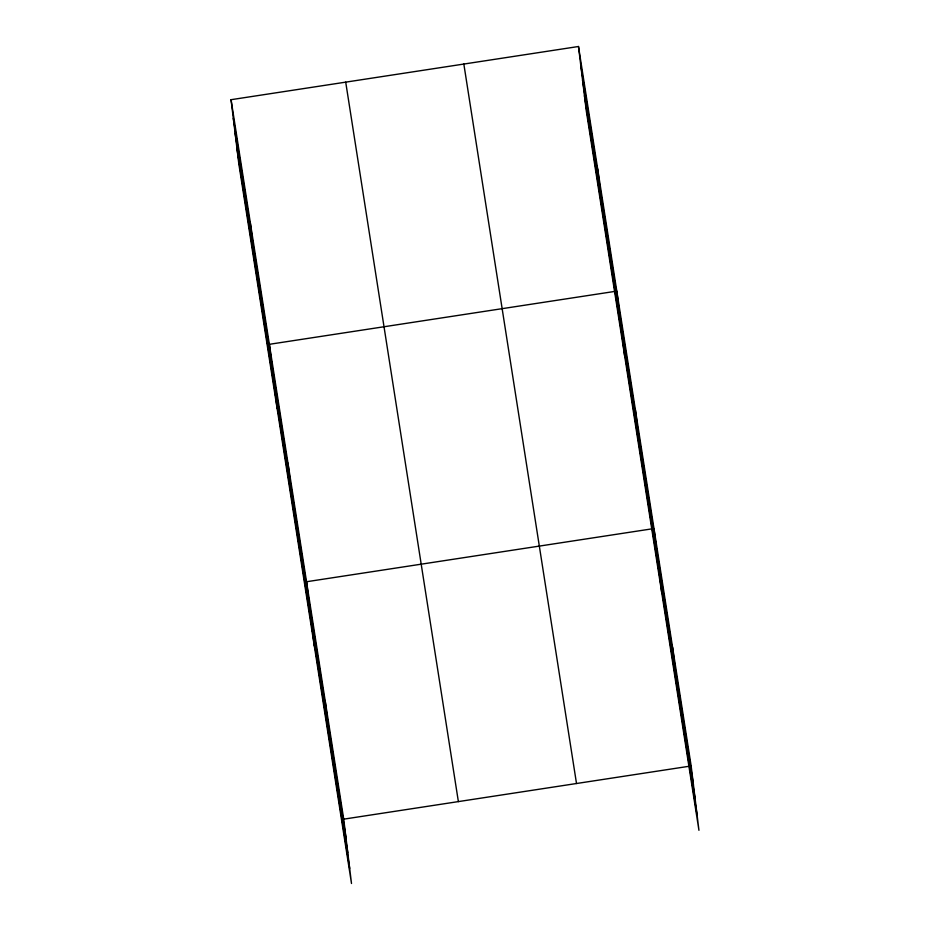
<?xml version="1.0" encoding="UTF-8"?>
<svg xmlns="http://www.w3.org/2000/svg" width="930" height="930" viewBox="0 0 930 930"><rect width="100%" height="100%" fill="white"/><g stroke="black" fill="none" stroke-linecap="round" stroke-linejoin="round"><path stroke-width="1.4" d="M231.059 99.696L343.716 819.156L351.505 883.5L238.847 164.04L231.059 99.696L578.495 46.5L691.153 765.96L698.942 830.304L586.284 110.844L578.495 46.5M343.716 819.156L691.153 765.96M580.739 65.077L693.408 784.536M582.564 80.178L695.233 799.637M584.447 95.732L697.116 815.203M463.838 64.054L576.507 783.513M345.716 82.142L458.374 801.602M233.302 118.273L345.972 837.732M235.127 133.374L347.797 852.833M237.011 148.928L349.68 868.399M672.564 647.257L674.82 665.822M661.765 592.875L653.976 528.542L306.54 581.738L314.328 646.083M635.388 409.828L637.631 428.404M624.588 355.458L616.799 291.113L269.363 344.309L277.152 408.654M597.641 168.807L599.897 187.383M325.128 700.453L327.383 719.018M287.951 463.024L290.195 481.601M250.205 222.003L252.46 240.579"/></g></svg>
